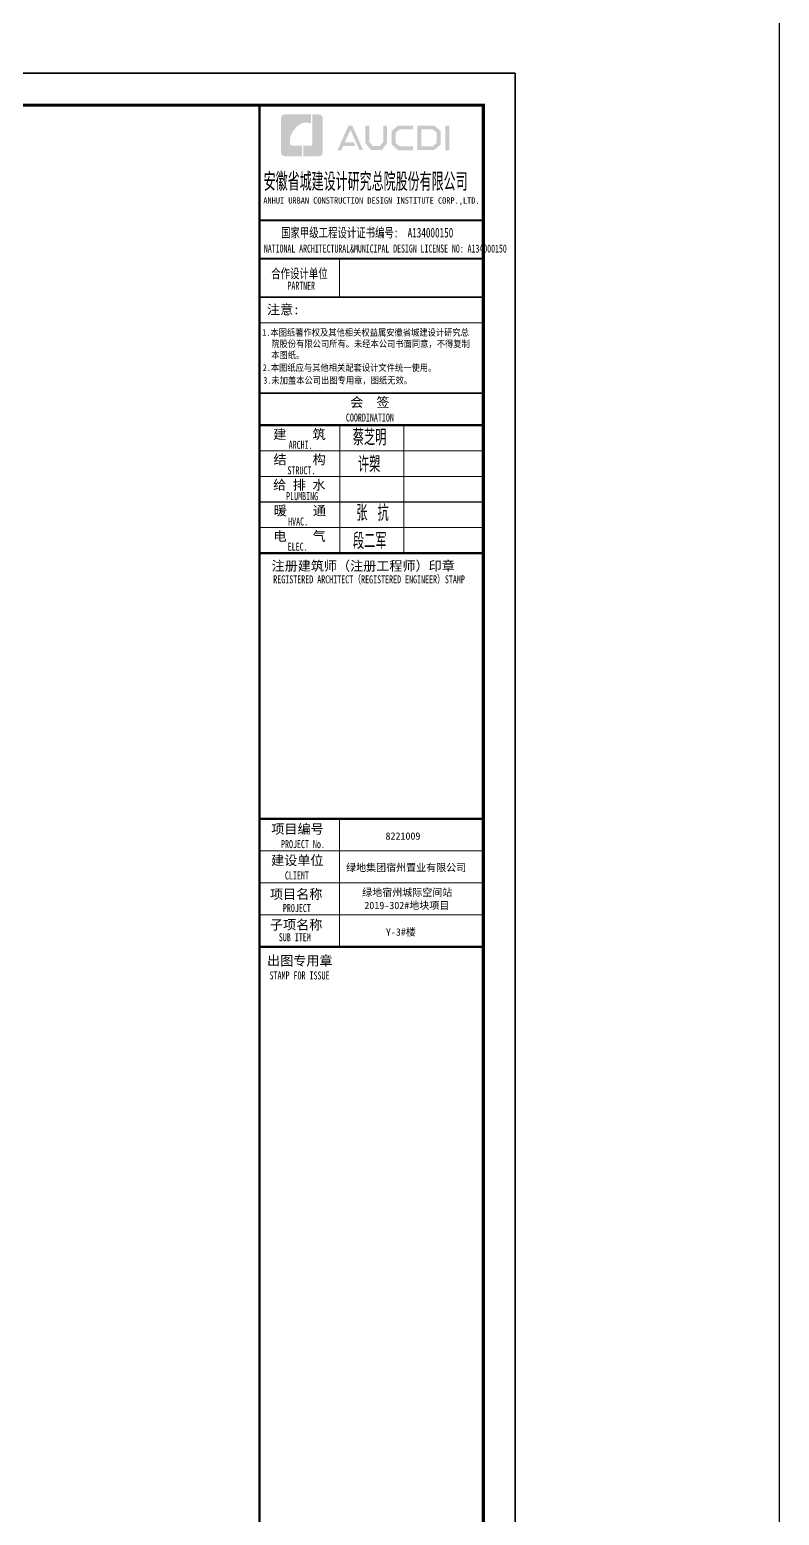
# Model space of a CAD drawing. Extents: x 27938 to 1507990, y 110129 to 923079.
# Drawn here: x 1280009 to 1303443, y 658623 to 705044 of the extents above; entities that cross this region are included whole.
import ezdxf

# ---------------------------------------------------------------- set-up
doc = ezdxf.new("R2010")
doc.units = 0
doc.header["$LTSCALE"] = 1000
doc.header["$MEASUREMENT"] = 0
for name, color, linetype in [('----给排水', 4, 'Continuous'), ('TWT_TITLE', 7, 'Continuous'), ('图框', 140, 'Continuous'), ('图签文字', 147, 'Continuous')]:
    doc.layers.add(name, color=color, linetype=linetype)
doc.layers.add('图签', color=147, linetype='Continuous', lineweight=18)
doc.styles.add('HT', font='simhei.ttf')
doc.styles.add('宋体', font='', dxfattribs={"height": 50})
doc.styles.add('建筑图签-1', font='simhei.ttf', dxfattribs={"width": 0.7})
doc.styles.add('建筑图签-2', font='TXT.shx', dxfattribs={"width": 0.5, "bigfont": 'HZTXT.shx'})
doc.styles.get('宋体').set_extended_font_data('SimSun')

# ---------------------------------------------------------------- blocks, each defined once
blk = doc.blocks.new('院标1')
h = blk.add_hatch(color=150)
h.dxf.hatch_style = 1
h.set_gradient(color1=(33, 113, 253), color2=(33, 113, 253), tint=1, name='INVCURVED')
edge = h.paths.add_edge_path()
edge.add_spline(control_points=[(116373, 648379), (116379, 648379), (116382, 648379), (116391, 648379), (116391, 648379), (116391, 648379), (116616, 648379), (116616, 648379), (116616, 648379), (116616, 648379), (116616, 648054), (116616, 648054), (116616, 648054), (116616, 648054), (116108, 648054), (116108, 648054), (116108, 648054), (116028, 648054), (115963, 648111), (115963, 648199), (115963, 648199), (115963, 648199), (115963, 649215), (115963, 649215), (115963, 649215), (115963, 649295), (116018, 649360), (116108, 649360), (116108, 649360), (116108, 649360), (116897, 649360), (116897, 649360), (116897, 649360), (116897, 649360), (116897, 649080), (116897, 649080), (116897, 649080), (116897, 649080), (116566, 649140), (116356, 648859), (116356, 648859), (116245, 648719), (116240, 648545), (116247, 648466), (116247, 648466), (116254, 648386), (116247, 648466), (116247, 648466), (116247, 648466), (116247, 648466), (116258, 648374), (116373, 648379)], knot_values=[0, 0, 0, 0, 0.071429, 0.071429, 0.071429, 0.107143, 0.142857, 0.142857, 0.142857, 0.178571, 0.214286, 0.214286, 0.214286, 0.25, 0.285714, 0.285714, 0.285714, 0.321429, 0.357143, 0.357143, 0.357143, 0.392857, 0.428571, 0.428571, 0.428571, 0.464286, 0.5, 0.5, 0.5, 0.535714, 0.571429, 0.571429, 0.571429, 0.607143, 0.642857, 0.642857, 0.642857, 0.678571, 0.714286, 0.714286, 0.714286, 0.75, 0.785714, 0.785714, 0.785714, 0.821429, 0.857143, 0.857143, 0.857143, 0.928571, 1, 1, 1, 1], degree=3, periodic=0)
h = blk.add_hatch(color=150)
h.dxf.hatch_style = 1
h.set_gradient(color1=(33, 113, 253), color2=(33, 113, 253), tint=1, name='INVCURVED')
edge = h.paths.add_edge_path()
edge.add_spline(control_points=[(117268, 649215), (117268, 649215), (117268, 648199), (117268, 648199), (117268, 648199), (117268, 648114), (117212, 648054), (117123, 648054), (117123, 648054), (117123, 648054), (116663, 648054), (116663, 648054), (116663, 648054), (116663, 648054), (116663, 648379), (116663, 648379), (116663, 648379), (116663, 648379), (116865, 648379), (116865, 648379), (116865, 648379), (116907, 648379), (116941, 648413), (116941, 648455), (116941, 648455), (116941, 648455), (116941, 649360), (116941, 649360), (116941, 649360), (116941, 649360), (117123, 649360), (117123, 649360), (117123, 649360), (117204, 649360), (117268, 649306), (117268, 649215)], knot_values=[0, 0, 0, 0, 0.1, 0.1, 0.1, 0.15, 0.2, 0.2, 0.2, 0.25, 0.3, 0.3, 0.3, 0.35, 0.4, 0.4, 0.4, 0.45, 0.5, 0.5, 0.5, 0.55, 0.6, 0.6, 0.6, 0.65, 0.7, 0.7, 0.7, 0.75, 0.8, 0.8, 0.8, 0.9, 1, 1, 1, 1], degree=3, periodic=0)

msp = doc.modelspace()

# ---------------------------------------------------------------- hatches: boundary and pattern name
at = {"layer": '图框'}
h = msp.add_hatch(color=256, dxfattribs=at)
h.paths.add_polyline_path([(1293003.3, 702044.4), (1293128.9, 702044.4), (1293128.9, 701274.1), (1293003.3, 701274.1)])
h.paths.add_polyline_path([(1292250.6, 701927.7), (1292250.6, 701401.7), (1292611.1, 701401.7), (1292735.3, 701508.4), (1292735.3, 701827), (1292614.9, 701927.7)], flags=16)
h.paths.add_polyline_path([(1292132.5, 702045.8), (1292132.5, 701283.7), (1292654.9, 701283.7), (1292853.4, 701454.2), (1292853.4, 701882.2), (1292657.7, 702045.8)])
h.paths.add_polyline_path([(1291989.6, 702049.5), (1291989.6, 701934.2), (1291582.5, 701934.2), (1291449.7, 701823.2), (1291449.7, 701503.4), (1291582.5, 701401.2), (1291991.8, 701401.2), (1291991.8, 701279.3), (1291528.1, 701279.3), (1291325.6, 701453.4), (1291325.6, 701882), (1291523.7, 702049.5)])
h.paths.add_polyline_path([(1290506.7, 702047.7), (1290627.3, 702047.7), (1290627.3, 701537), (1290741.3, 701405.5), (1290951.9, 701405.5), (1291065.9, 701537), (1291065.9, 702047.7), (1291180, 702047.7), (1291180, 701499.8), (1291015.5, 701282.8), (1290677.7, 701282.8), (1290506.7, 701502)])
h.paths.add_polyline_path([(1289974.9, 702046.3), (1290091.8, 702046.3), (1290433.8, 701282), (1290318.1, 701282), (1290036.7, 701916.1), (1289861.6, 701527.9), (1290133.1, 701527.9), (1290193.7, 701412.7), (1289812.7, 701412.7), (1289754.1, 701279.9), (1289631, 701279.9)])

# ---------------------------------------------------------------- linework, layer by layer
at = {"layer": '----给排水', "ltscale": 0.5}
msp.add_lwpolyline([(1132637.2, 729573.7), (1303443.1, 729573.7), (1303443.1, 631061.9), (1132637.2, 631061.9)], close=True, dxfattribs=at)
at = {"layer": 'TWT_TITLE'}
msp.add_lwpolyline([(1189457.9, 644285.9), (1295189.9, 644285.9), (1295189.9, 703685.9), (1189457.9, 703685.9)], close=True, dxfattribs=at)
at = {"layer": 'TWT_TITLE', "const_width": 100}
msp.add_lwpolyline([(1191957.9, 645285.9), (1294189.9, 645285.9), (1294189.9, 702685.9), (1191957.9, 702685.9)], close=True, dxfattribs=at)
at = {"layer": 'TWT_TITLE', "const_width": 80}
msp.add_lwpolyline([(1294189.9, 645285.9), (1294189.9, 702685.9)], dxfattribs=at)
at = {"layer": '图框'}
for p, q in [((1287194.9, 699086.2), (1294194.9, 699086.2)), ((1287194.9, 699086.2), (1294194.9, 699086.2)), ((1287194.9, 697886.2), (1294194.9, 697886.2))]:
    msp.add_line(p, q, dxfattribs=at)
msp.add_lwpolyline([(1189457.9, 703685.9), (1295189.9, 703685.9), (1295189.9, 644285.9), (1189457.9, 644285.9)], close=True, dxfattribs=at)
msp.add_lwpolyline([(1189457.9, 703685.9), (1295189.9, 703685.9), (1295189.9, 644285.9), (1189457.9, 644285.9)], close=True, dxfattribs=at)
at = {"layer": '图框', "const_width": 100}
msp.add_lwpolyline([(1294189.9, 645285.9), (1294189.9, 702685.9), (1191957.9, 702685.9), (1191957.9, 645285.9)], close=True, dxfattribs=at)
at = {"layer": '图框'}
for points, const_width in [([(1287194.9, 645285.9), (1287194.9, 702685.9)], 70), ([(1287194.9, 699086.2), (1294194.9, 699086.2)], 60), ([(1287194.9, 697886.2), (1294194.9, 697886.2)], 60), ([(1287194.9, 697886.2), (1294194.9, 697886.2)], 60), ([(1289694.9, 697886.2), (1289694.9, 696686.2)], 35), ([(1287194.9, 696686.2), (1294194.9, 696686.2)], 60), ([(1287194.9, 696686.2), (1294194.9, 696686.2)], 60), ([(1287194.9, 695885.3), (1294194.9, 695885.3)], 35), ([(1287203.3, 693686.2), (1294203.3, 693686.2)], 60), ([(1287203.3, 692686.2), (1294203.3, 692686.2)], 70), ([(1287203.3, 692686.2), (1294203.3, 692686.2)], 70), ([(1289703.3, 692686.2), (1289703.3, 688686.2)], 35), ([(1291703.3, 692686.2), (1291703.3, 688686.2)], 35), ([(1287203.3, 691886.2), (1294203.3, 691886.2)], 35), ([(1287203.3, 691086.2), (1294203.3, 691086.2)], 35), ([(1287203.3, 690286.2), (1294203.3, 690286.2)], 35), ([(1287203.3, 689486.2), (1294203.3, 689486.2)], 35), ([(1287203.3, 688686.2), (1294203.3, 688686.2)], 70), ([(1287194.9, 680386.2), (1294194.9, 680386.2)], 70), ([(1287194.9, 680386.2), (1294194.9, 680386.2)], 70), ([(1289694.9, 676386.2), (1289694.9, 680386.2)], 35), ([(1287194.9, 679386.2), (1294194.9, 679386.2)], 35), ([(1287194.9, 678386.2), (1294194.9, 678386.2)], 35), ([(1287194.9, 677386.2), (1294194.9, 677386.2)], 35), ([(1294194.9, 676386.2), (1287194.9, 676386.2)], 70)]:
    msp.add_lwpolyline(points, dxfattribs=dict(at, const_width=const_width))

# ---------------------------------------------------------------- block references
msp.add_blockref('院标1', (1171902.3, 53036.8))

# ---------------------------------------------------------------- texts
for s, height, style, width, p in [('ANHUI URBAN CONSTRUCTION DESIGN INSTITUTE CORP.,LTD.', 200, '建筑图签-1', 0.91, (1287313.3, 699608.1)), ('NATIONAL ARCHITECTURAL&MUNICIPAL DESIGN LICENSE NO: A134000150', 250, '建筑图签-1', 0.6, (1287331.7, 698080.5)), ('PARTNER', 250, '建筑图签-1', 0.6, (1288069.6, 696919.5)), ('1.本图纸著作权及其他相关权益属安徽省城建设计研究总', 210, 'HT', 0.88, (1287280.6, 695479.2)), ('本图纸。', 210, 'HT', 0.88, (1287560, 694774.8)), ('院股份有限公司所有。未经本公司书面同意，不得复制', 210, 'HT', 0.88, (1287560, 695124.9)), (' 2.本图纸应与其他相关配套设计文件统一使用。 ', 210, 'HT', 0.88, (1287169.7, 694378.1)), ('3.未加盖本公司出图专用章，图纸无效。', 210, 'HT', 0.88, (1287312.8, 693983.5)), ('COORDINATION', 250, '建筑图签-1', 0.7, (1289894.5, 692799)), ('ARCHI.', 250, '建筑图签-1', 0.7, (1288104.3, 691947.7)), ('STRUCT.', 250, '建筑图签-1', 0.7, (1288064.7, 691150.7)), ('PLUMBING', 250, '建筑图签-1', 0.7, (1288024, 690344.3)), ('HVAC.', 250, '建筑图签-1', 0.7, (1288088.7, 689551.1)), ('ELEC.', 250, '建筑图签-1', 0.7, (1288073.3, 688766.3)), ('REGISTERED ARCHITECT（REGISTERED ENGINEER）STAMP', 250, '建筑图签-1', 0.7, (1287623.7, 687744.6)), ('PROJECT No.', 250, '建筑图签-1', 0.7, (1287864.5, 679471, -1799)), ('CLIENT', 250, '建筑图签-1', 0.7, (1287988.6, 678491.8)), ('PROJECT', 250, '建筑图签-1', 0.7, (1287923.8, 677472.6)), ('SUB ITEM', 250, '建筑图签-1', 0.7, (1287797.2, 676561.5)), ('STAMP FOR ISSUE', 250, '建筑图签-1', 0.7, (1287507.6, 675367.2))]:
    msp.add_text(s, height=height, dxfattribs=dict(at, style=style, width=width)).set_placement(p)
at = {"layer": '图签', "color": 2, "style": '宋体'}
for s, height, p in [('8221009', 229.34, (1291132.3, 679733.7)), ('绿地集团宿州置业有限公司', 229.345, (1289900, 678747.9)), ('绿地宿州城际空间站', 229.34, (1290404.7, 677973.6)), ('2019-302#地块项目', 229.345, (1290471.9, 677564.5)), ('Y-3#楼', 229.34, (1291144.1, 676733.7))]:
    msp.add_text(s, height=height, dxfattribs=at).set_placement(p)
at = {"layer": '图签文字', "color": 7, "style": '建筑图签-1'}
for s, height, width, p in [('安徽省城建设计研究总院股份有限公司', 500, 0.55, (1287322.9, 700063)), ('国家甲级工程设计证书编号:  A134000150', 300, 0.7, (1287867, 698553.2)), ('合作设计单位', 300, 0.7, (1287559.8, 697276.1))]:
    msp.add_text(s, height=height, dxfattribs=dict(at, width=width)).set_placement(p)
for s, p in [('注意:', (1287426.3, 696149.1)), ('会  签', (1290029.5, 693253.4)), ('建    筑', (1287624.5, 692252.7)), ('结    构', (1287629.2, 691465.1)), ('给 排 水', (1287619.9, 690671.3)), ('暖    通', (1287638.2, 689868.1)), ('电    气', (1287628.3, 689068)), ('注册建筑师（注册工程师）印章', (1287570.4, 688139.6)), ('项目编号', (1287562.8, 679918.3)), ('建设单位', (1287555, 678940.9)), ('项目名称', (1287521.5, 677883)), ('子项名称', (1287521.5, 676926.3)), ('出图专用章', (1287430.7, 675803.9))]:
    msp.add_text(s, height=300, dxfattribs=at).set_placement(p)
at = {"layer": '图签文字', "color": 1, "style": '建筑图签-2', "width": 0.7}
for s, p in [('蔡芝明', (1290109.8, 692056.8)), ('许槊', (1290269.4, 691214)), ('张 抗', (1290220.2, 689696)), ('段二军', (1290115.6, 688817.5))]:
    msp.add_text(s, height=500, dxfattribs=at).set_placement(p)

doc.saveas('drawing.dxf')
